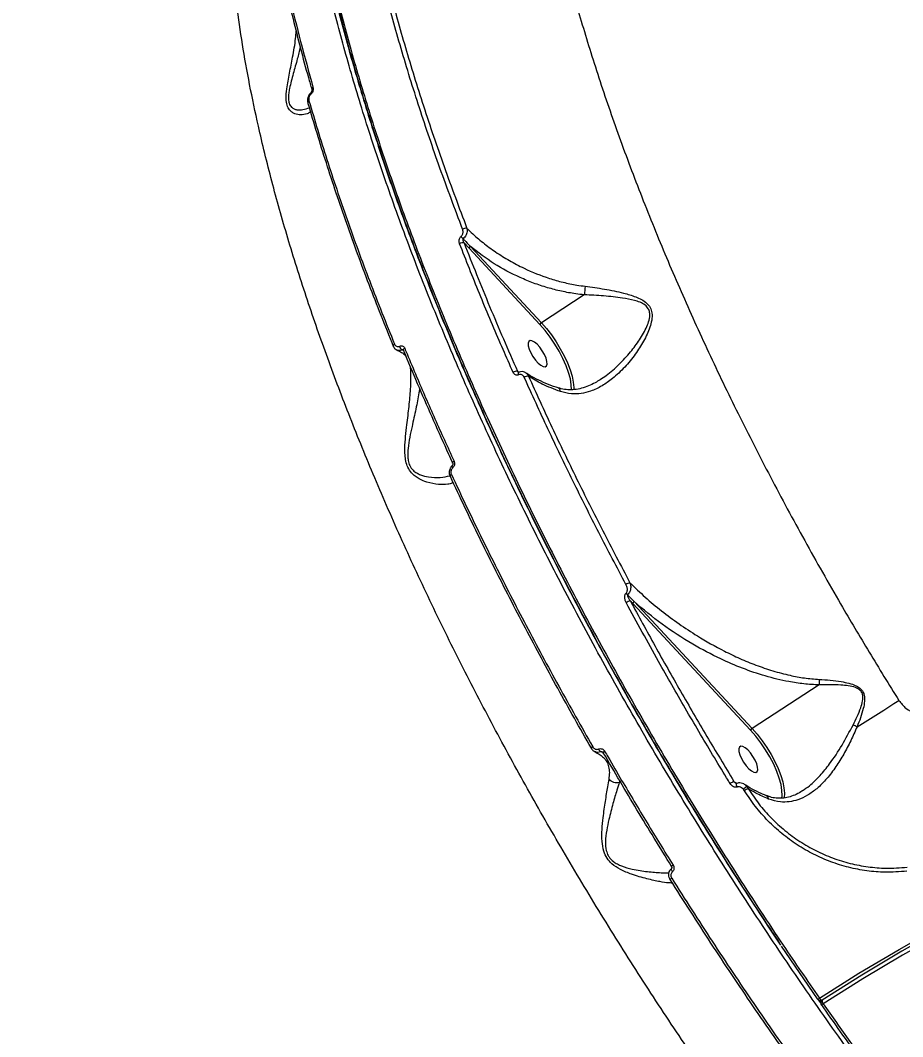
# Model space of a CAD drawing. Header units: millimetres. Extents: x -6521 to 6343, y -6174 to 4868.
# Drawn here: x -3877.7 to -3617.4, y 466.2 to 766 of the extents above; entities that cross this region are included whole.
import ezdxf

# ---------------------------------------------------------------- set-up
doc = ezdxf.new("R2010")
doc.units = ezdxf.units.MM
for name, color, linetype in [('DIKOM_ОБЪЕКТ', 7, 'Continuous'), ('DIKOM_РАЗМЕР_ЗОНА', 7, 'Continuous'), ('DIKOM_РАЗМЕР_ОБЪЕКТА', 7, 'Continuous')]:
    doc.layers.add(name, color=color, linetype=linetype)
doc.styles.add('style1', font='arial.ttf', dxfattribs={"width": 0.8})
doc.dimstyles.new('1-50', dxfattribs={"dimtxt": 300, "dimasz": 200, "dimexe": 100, "dimexo": 0, "dimgap": 100, "dimtad": 1, "dimtxsty": 'style1', "dimcen": 200, "dimclrd": 7, "dimclre": 7, "dimclrt": 7, "dimadec": 1, "dimazin": 2, "dimtfac": 1, "dimtmove": 0, "dimatfit": 2, "dimfxl": 0, "dimlwd": 25, "dimlwe": 18, "dimarcsym": 0})

# ---------------------------------------------------------------- blocks, each defined once
blk = doc.blocks.new('*D12')
at = {"layer": 'Defpoints', "color": 0, "transparency": 16777216}
for p in [(918.99, 3251.45), (5268.57, 3251.45), (-3684.78, -1936.75)]:
    blk.add_point(p, dxfattribs=at)
at = {"layer": 'DIKOM_РАЗМЕР_ОБЪЕКТА', "color": 7, "lineweight": 18, "transparency": 16777216}
for p, q in [((918.99, 3251.45), (5368.57, 3251.45)), ((-3684.78, -1936.75), (5368.57, -1936.75))]:
    blk.add_line(p, q, dxfattribs=at)
at = {"layer": 'DIKOM_РАЗМЕР_ОБЪЕКТА', "color": 7, "lineweight": 25, "transparency": 16777216}
blk.add_line((5268.57, -1736.75), (5268.57, 3051.45), dxfattribs=at)
at = {"layer": 'DIKOM_РАЗМЕР_ОБЪЕКТА', "color": 7, "transparency": 16777216}
for points in [[(5235.23, 3051.45), (5301.9, 3051.45), (5268.57, 3251.45)], [(5235.23, -1736.75), (5301.9, -1736.75), (5268.57, -1936.75)]]:
    blk.add_solid(points, dxfattribs=at)
at = {"layer": 'DIKOM_РАЗМЕР_ОБЪЕКТА', "color": 7, "transparency": 16777216, "insert": (5015.39, 711.25), "char_height": 300, "attachment_point": 5, "rotation": 90, "style": 'style1'}
blk.add_mtext('5150', dxfattribs=at)
blk = doc.blocks.new('*D13')
at = {"layer": 'Defpoints', "color": 0, "transparency": 16777216}
for p in [(1683.24, 4867.99), (-4359.52, -3960.36), (6242.61, -3960.36)]:
    blk.add_point(p, dxfattribs=at)
at = {"layer": 'DIKOM_РАЗМЕР_ЗОНА', "color": 7, "lineweight": 18, "transparency": 16777216}
for p, q in [((1683.24, 4867.99), (6342.61, 4867.99)), ((-4359.52, -3960.36), (6342.61, -3960.36))]:
    blk.add_line(p, q, dxfattribs=at)
at = {"layer": 'DIKOM_РАЗМЕР_ЗОНА', "color": 7, "lineweight": 25, "transparency": 16777216}
blk.add_line((6242.61, 4667.99), (6242.61, -3760.36), dxfattribs=at)
at = {"layer": 'DIKOM_РАЗМЕР_ЗОНА', "color": 7, "transparency": 16777216}
for points in [[(6209.28, 4667.99), (6275.95, 4667.99), (6242.61, 4867.99)], [(6209.28, -3760.36), (6275.95, -3760.36), (6242.61, -3960.36)]]:
    blk.add_solid(points, dxfattribs=at)
at = {"layer": 'DIKOM_РАЗМЕР_ЗОНА', "color": 7, "transparency": 16777216, "insert": (5989.44, 630.24), "char_height": 300, "attachment_point": 5, "rotation": 90, "style": 'style1'}
blk.add_mtext('8850', dxfattribs=at)

msp = doc.modelspace()

# ---------------------------------------------------------------- linework, layer by layer
at = {"layer": 'DIKOM_ОБЪЕКТ', "color": 7, "linetype": 'Continuous', "lineweight": 15}
for p, q in [((-3745.315, 698.739), (-3746.81, 700.353)), ((-3724.407, 676.265), (-3745.315, 698.739)), ((-3744.905, 699.264), (-3723.997, 676.79)), ((-3711.339, 685.012), (-3723.997, 676.79)), ((-3764.66, 668.609), (-3765.025, 668.741)), ((-3731.029, 662.467), (-3730.63, 662.166)), ((-3697.056, 593.99), (-3697.749, 594.737)), ((-3662.262, 556.59), (-3697.056, 593.99)), ((-3696.645, 594.515), (-3661.852, 557.115)), ((-3642.072, 569.964), (-3661.852, 557.115)), ((-3705.838, 550.005), (-3706.453, 550.228)), ((-3704.81, 547.529), (-3704.871, 547.605)), ((-3700.919, 541.814), (-3700.993, 541.159)), ((-3700.993, 541.159), (-3700.66, 541.375)), ((-3667.179, 541.494), (-3666.404, 540.909)), ((-3664.023, 540.56), (-3663.37, 539.973)), ((-3663.774, 540.373), (-3663.912, 540.46)), ((-3663.37, 539.973), (-3663.015, 539.391)), ((-3664.106, 538.748), (-3664.413, 539.157)), ((-3642.52, 477.321), (-3653.182, 492.935)), ((-3642.237, 476.977), (-3641.467, 475.885)), ((-3641.238, 476.973), (-3641.327, 476.879)), ((-3641.171, 477.009), (-3641.196, 476.988))]:
    msp.add_line(p, q, dxfattribs=at)
at = {"layer": 'DIKOM_ОБЪЕКТ', "color": 7, "linetype": 'Continuous', "lineweight": 15, "flags": 128}
for points in [[(-3792.022, 744.591), (-3792.04, 744.568), (-3792.052, 744.531), (-3792.054, 744.485), (-3792.046, 744.429), (-3792.028, 744.364), (-3792, 744.291), (-3791.963, 744.212)], [(-3715.134, 656.986), (-3715.132, 657.016), (-3715.166, 658.502), (-3715.441, 660.21), (-3715.949, 662.098), (-3716.679, 664.12), (-3717.612, 666.228), (-3718.727, 668.37), (-3719.996, 670.496), (-3721.388, 672.553), (-3722.871, 674.491), (-3724.407, 676.265)], [(-3723.997, 676.79), (-3722.494, 675.061), (-3721.04, 673.178), (-3719.666, 671.181), (-3718.401, 669.112), (-3717.274, 667.018), (-3716.308, 664.944), (-3715.524, 662.933), (-3714.94, 661.031), (-3714.569, 659.278), (-3714.417, 657.713), (-3714.428, 656.965)], [(-3767.695, 669.869), (-3767.697, 669.873), (-3767.709, 669.955), (-3767.688, 670.048), (-3767.634, 670.148), (-3767.549, 670.251), (-3767.437, 670.354), (-3767.301, 670.453)], [(-3764.692, 668.673), (-3764.708, 668.75), (-3764.691, 668.843), (-3764.639, 668.945), (-3764.553, 669.051), (-3764.438, 669.157), (-3764.298, 669.26)], [(-3723.471, 663.863), (-3722.895, 663.797), (-3722.498, 664.044), (-3722.313, 664.584), (-3722.355, 665.373), (-3722.62, 666.348), (-3723.087, 667.429), (-3723.719, 668.529), (-3724.463, 669.559), (-3725.26, 670.435), (-3726.045, 671.086), (-3726.755, 671.46), (-3727.331, 671.527), (-3727.728, 671.28), (-3727.913, 670.74), (-3727.871, 669.951), (-3727.606, 668.976), (-3727.139, 667.895), (-3726.507, 666.795), (-3725.763, 665.765), (-3724.966, 664.889), (-3724.181, 664.237), (-3723.471, 663.863)], [(-3730.699, 661.409), (-3730.746, 661.625), (-3730.761, 661.819), (-3730.743, 661.981), (-3730.693, 662.1), (-3730.614, 662.169), (-3730.611, 662.171)], [(-3750.164, 635.409), (-3750.167, 635.414), (-3750.179, 635.482), (-3750.157, 635.564), (-3750.1, 635.656), (-3750.011, 635.754), (-3749.894, 635.856), (-3749.752, 635.957)], [(-3750.311, 634.614), (-3750.317, 634.608), (-3750.345, 634.562), (-3750.355, 634.498), (-3750.346, 634.418), (-3750.32, 634.324), (-3750.277, 634.218), (-3750.217, 634.102), (-3750.143, 633.98)], [(-3750.943, 631.502), (-3750.946, 631.511), (-3750.952, 631.578), (-3750.924, 631.658), (-3750.866, 631.747), (-3750.777, 631.842), (-3750.663, 631.94), (-3750.526, 632.037)], [(-3750.84, 631.422), (-3750.909, 631.458), (-3750.943, 631.502)], [(-3630.864, 557.587), (-3629.268, 558.573), (-3627.681, 559.559), (-3626.106, 560.545), (-3624.547, 561.529), (-3623.008, 562.507), (-3621.492, 563.478), (-3620.001, 564.44), (-3618.541, 565.391)], [(-3641.999, 477.558), (-3630.31, 484.917), (-3618.492, 491.95), (-3606.55, 498.651), (-3594.493, 505.018), (-3582.329, 511.044), (-3570.065, 516.727), (-3557.711, 522.063), (-3545.273, 527.047), (-3532.76, 531.678), (-3520.18, 535.951), (-3507.542, 539.865), (-3494.854, 543.416), (-3482.124, 546.602), (-3469.36, 549.421), (-3456.571, 551.872), (-3443.765, 553.952), (-3430.951, 555.66), (-3418.136, 556.996), (-3405.33, 557.957), (-3392.541, 558.545), (-3379.777, 558.757)], [(-3379.116, 558.157), (-3391.872, 557.945), (-3404.653, 557.358), (-3417.451, 556.397), (-3430.257, 555.062), (-3443.063, 553.355), (-3455.861, 551.276), (-3468.642, 548.827), (-3481.398, 546.01), (-3494.12, 542.826), (-3506.8, 539.277), (-3519.43, 535.366), (-3532.002, 531.095), (-3544.507, 526.467), (-3556.937, 521.486), (-3569.283, 516.154), (-3581.539, 510.474), (-3593.696, 504.452), (-3605.745, 498.09), (-3617.679, 491.392), (-3629.49, 484.364), (-3641.171, 477.009)], [(-3653.103, 536.47), (-3652.987, 537.341), (-3653.021, 538.828), (-3653.296, 540.536), (-3653.804, 542.423), (-3654.534, 544.446), (-3655.468, 546.553), (-3656.582, 548.696), (-3657.851, 550.821), (-3659.243, 552.878), (-3660.726, 554.816), (-3662.262, 556.59)], [(-3661.852, 557.115), (-3660.349, 555.387), (-3658.895, 553.503), (-3657.521, 551.506), (-3656.256, 549.438), (-3655.129, 547.344), (-3654.163, 545.269), (-3653.379, 543.259), (-3652.796, 541.356), (-3652.424, 539.603), (-3652.272, 538.038), (-3652.344, 536.694), (-3652.377, 536.5)], [(-3379.424, 556.873), (-3392.15, 556.661), (-3404.9, 556.076), (-3417.668, 555.117), (-3430.444, 553.785), (-3443.22, 552.082), (-3455.987, 550.008), (-3468.737, 547.565), (-3481.463, 544.754), (-3494.155, 541.578), (-3506.805, 538.037), (-3519.405, 534.136), (-3531.947, 529.875), (-3544.422, 525.258), (-3556.822, 520.289), (-3569.14, 514.969), (-3581.366, 509.303), (-3593.494, 503.295), (-3605.514, 496.948), (-3617.42, 490.267), (-3629.204, 483.255), (-3640.857, 475.918)], [(-3661.326, 544.188), (-3660.75, 544.122), (-3660.353, 544.369), (-3660.168, 544.909), (-3660.21, 545.698), (-3660.475, 546.673), (-3660.943, 547.754), (-3661.574, 548.854), (-3662.318, 549.884), (-3663.115, 550.76), (-3663.9, 551.412), (-3664.61, 551.786), (-3665.186, 551.852), (-3665.583, 551.605), (-3665.768, 551.065), (-3665.726, 550.276), (-3665.461, 549.301), (-3664.994, 548.22), (-3664.362, 547.12), (-3663.618, 546.09), (-3662.821, 545.214), (-3662.036, 544.562), (-3661.326, 544.188)], [(-3705.715, 549.954), (-3705.774, 549.949), (-3705.8, 549.961)], [(-3666.279, 539.833), (-3666.372, 540.099), (-3666.43, 540.355), (-3666.447, 540.58), (-3666.422, 540.757), (-3666.357, 540.87), (-3666.314, 540.899)], [(-3685.661, 515.754), (-3685.675, 515.739), (-3685.707, 515.667), (-3685.71, 515.569), (-3685.684, 515.449), (-3685.63, 515.31), (-3685.551, 515.159), (-3685.448, 515.003), (-3685.328, 514.846)], [(-3686.007, 512.577), (-3686.045, 512.561), (-3686.054, 512.564), (-3686.033, 512.586), (-3685.983, 512.626), (-3685.905, 512.682), (-3685.803, 512.752), (-3685.68, 512.835), (-3685.54, 512.927)], [(-3642.561, 477.257), (-3642.556, 477.278), (-3642.52, 477.321)], [(-3641.196, 476.988), (-3641.232, 476.972), (-3641.313, 476.967), (-3641.411, 476.996), (-3641.52, 477.057), (-3641.639, 477.147), (-3641.761, 477.264), (-3641.883, 477.403), (-3641.999, 477.558)], [(-3641.327, 476.879), (-3641.311, 476.896), (-3641.229, 476.968)]]:
    msp.add_lwpolyline(points, dxfattribs=at)
at = {"layer": 'DIKOM_ОБЪЕКТ', "color": 7, "linetype": 'Continuous', "lineweight": 15}
for centre, radius, start, end in [((-3791.095, 745.689), 0.634, 114.58862, 189.07801), ((-3792.268, 741.641), 0.646, 115.11084, 186.03913), ((-3792.531, 741.687), 0.396, 196.66129, 235.31305), ((-3746.274, 702.995), 1.651, 78.64763, 125.31423), ((-3744.954, 703.849), 3.141, 210.21472, 227.19232), ((-3747.183, 698.794), 1.602, 76.53099, 126.02498), ((-3744.464, 698.496), 0.885, 119.84934, 164.04814), ((-3723.555, 676.021), 0.886, 119.87523, 164.02226), ((-3764.191, 670.144), 1.632, 190.16192, 239.29809), ((-3731.2, 660.596), 1.879, 84.7648, 126.14297), ((-3727.872, 659.042), 2.008, 87.89359, 125.41779), ((-3697.206, 596.939), 3.215, 101.97094, 124.85238), ((-3696.672, 598.686), 2.873, 215.79261, 229.02546), ((-3697.141, 591.664), 3.133, 101.19854, 125.33285), ((-3696.205, 593.747), 0.886, 119.8567, 164.04079), ((-3694.004, 416.22), 154.827, 65.93255, 66.41557), ((-3661.411, 556.347), 0.885, 119.85336, 164.04413), ((-3708.37, 550.707), 1.115, 114.84794, 148.10799), ((-3705.622, 551.537), 1.551, 198.05264, 237.56361), ((-3704.856, 549.366), 1.115, 114.52611, 147.78132), ((-3663.348, 533.459), 8.901, 115.49115, 123.89469), ((-3661.304, 536.257), 4.252, 119.08202, 136.98662), ((-3664.319, 539.519), 1.051, 25.54041, 56.10333), ((-3658.089, 529.793), 10.788, 117.16734, 123.9004), ((-3683.616, 514.144), 3.014, 119.82533, 131.85582), ((-3642.831, 478.438), 1.211, 282.87596, 313.39757), ((-3641.74, 477.828), 1, 214.80197, 302.91211), ((-3640.601, 476.192), 1, 136.60788, 188.56245), ((-3640.012, 476.75), 1.186, 167.31998, 224.57246), ((-3640.601, 476.192), 1, 188.56245, 214.90242), ((-3641.919, 477.245), 1.7, 287.05438, 308.68115)]:
    msp.add_arc(centre, radius, start, end, dxfattribs=at)
for points, knots in [([(-3695.806, 939.211), (-3696.808, 938.668), (-3700.136, 936.866), (-3705.017, 932.755), (-3710.459, 926.949), (-3715.134, 920.195), (-3719.164, 912.461), (-3722.493, 903.709), (-3725.098, 893.954), (-3726.919, 883.404), (-3727.968, 872.116), (-3728.274, 860.159), (-3727.841, 847.341), (-3726.638, 833.671), (-3724.65, 819.178), (-3721.92, 804.171), (-3718.473, 788.714), (-3714.348, 772.877), (-3709.481, 756.413), (-3703.857, 739.353), (-3697.476, 721.744), (-3690.473, 703.958), (-3682.883, 686.059), (-3674.755, 668.111), (-3665.964, 649.841), (-3656.51, 631.299), (-3646.414, 612.544), (-3636.622, 595.289), (-3627.319, 579.558), (-3621.469, 570.116), (-3618.541, 565.391)], [0, 0, 0, 0, 0.0161443, 0.0536238, 0.0900464, 0.1264971, 0.1629199, 0.2003996, 0.2379099, 0.2753897, 0.3118389, 0.348316, 0.3847653, 0.4222704, 0.459806, 0.4973111, 0.5338203, 0.5703575, 0.6068668, 0.6444314, 0.6820267, 0.7195915, 0.7561918, 0.7928202, 0.8294208, 0.8670768, 0.9047634, 0.9424195, 0.9711827, 1, 1, 1, 1]), ([(-3778.152, 927.905), (-3778.598, 927.303), (-3779.928, 925.506), (-3781.942, 922.238), (-3784.208, 918.116), (-3786.283, 913.718), (-3788.179, 909.061), (-3789.888, 904.153), (-3791.402, 899.015), (-3792.715, 893.664), (-3793.826, 888.108), (-3794.736, 882.346), (-3795.446, 876.376), (-3795.957, 870.196), (-3796.27, 863.805), (-3796.384, 857.201), (-3796.3, 850.384), (-3796.017, 843.35), (-3795.535, 836.096), (-3794.855, 828.637), (-3793.979, 821.004), (-3792.91, 813.225), (-3791.65, 805.312), (-3790.199, 797.257), (-3788.557, 789.059), (-3786.724, 780.72), (-3784.701, 772.238), (-3782.488, 763.614), (-3780.085, 754.849), (-3777.491, 745.942), (-3774.707, 736.891), (-3771.734, 727.708), (-3768.581, 718.417), (-3765.258, 709.046), (-3761.772, 699.615), (-3758.123, 690.127), (-3754.312, 680.582), (-3750.339, 670.978), (-3746.204, 661.317), (-3741.908, 651.598), (-3737.45, 641.822), (-3732.83, 631.989), (-3728.049, 622.098), (-3723.107, 612.154), (-3718.018, 602.18), (-3712.796, 592.209), (-3707.454, 582.265), (-3701.998, 572.357), (-3696.426, 562.482), (-3690.74, 552.641), (-3684.937, 542.832), (-3679.02, 533.057), (-3672.987, 523.317), (-3666.843, 513.608), (-3660.574, 503.941), (-3656.093, 497.126), (-3653.677, 493.556), (-3653.418, 493.172)], [0, 0, 0, 0, 0.009314, 0.027793, 0.0463396, 0.0649743, 0.0837159, 0.1025568, 0.1213784, 0.1400951, 0.1587398, 0.1773321, 0.1958914, 0.2144377, 0.2329913, 0.2515655, 0.2701811, 0.2888583, 0.307618, 0.3264755, 0.345328, 0.3640495, 0.3827102, 0.4013252, 0.4199094, 0.438478, 0.4570463, 0.4756264, 0.4942311, 0.5128756, 0.5315751, 0.5503443, 0.5691365, 0.5878684, 0.6065359, 0.6251542, 0.6437379, 0.6623023, 0.6808622, 0.6994313, 0.718021, 0.7366462, 0.7553218, 0.7740631, 0.7928534, 0.811606, 0.8302854, 0.848912, 0.8675001, 0.8860652, 0.9046218, 0.9231847, 0.9417639, 0.9603743, 0.979031, 0.9977482, 1, 1, 1, 1]), ([(-3777.831, 927.991), (-3778.535, 927.088), (-3781.123, 923.775), (-3784.764, 916.921), (-3788.705, 907.562), (-3791.751, 897.219), (-3793.99, 886.056), (-3795.442, 873.868), (-3796.072, 860.659), (-3795.856, 846.449), (-3794.813, 831.727), (-3793, 816.594), (-3790.488, 801.151), (-3787.216, 784.966), (-3783.164, 768.061), (-3778.327, 750.476), (-3772.737, 732.35), (-3766.395, 713.73), (-3759.319, 694.67), (-3751.477, 675.105), (-3742.862, 655.082), (-3733.487, 634.661), (-3723.558, 614.291), (-3713.123, 594.041), (-3702.238, 573.976), (-3690.726, 553.769), (-3678.602, 533.484), (-3665.887, 513.198), (-3653.67, 494.525), (-3645.577, 482.76), (-3641.999, 477.558)], [0, 0, 0, 0, 0.0140764, 0.0516774, 0.0892478, 0.1257578, 0.1622958, 0.1988057, 0.2363761, 0.2739771, 0.3115474, 0.3467428, 0.3819632, 0.4171586, 0.4533004, 0.4894695, 0.5256115, 0.5621214, 0.5986595, 0.6351694, 0.6727399, 0.710341, 0.7479115, 0.7844214, 0.8209595, 0.8574696, 0.8950401, 0.9326411, 0.9702116, 1, 1, 1, 1]), ([(-3464.592, 282.072), (-3467.355, 284.182), (-3474.798, 289.866), (-3487.089, 299.897), (-3501.459, 312.351), (-3516.074, 325.798), (-3530.891, 340.214), (-3545.862, 355.577), (-3560.658, 371.548), (-3575.232, 388.057), (-3589.543, 405.025), (-3603.824, 422.729), (-3618.023, 441.138), (-3632.089, 460.204), (-3645.711, 479.506), (-3658.852, 498.974), (-3671.489, 518.532), (-3683.827, 538.501), (-3695.808, 558.826), (-3707.382, 579.445), (-3718.294, 599.903), (-3728.522, 620.134), (-3738.06, 640.078), (-3747.062, 660.06), (-3755.475, 680.011), (-3763.253, 699.858), (-3770.225, 719.165), (-3776.386, 737.879), (-3781.749, 755.959), (-3786.402, 773.702), (-3790.297, 791.028), (-3793.402, 807.866), (-3795.552, 823.168), (-3796.882, 837.009), (-3797.527, 849.487), (-3797.562, 861.403), (-3796.976, 872.715), (-3795.781, 883.304), (-3793.984, 893.122), (-3791.893, 901.27), (-3790.244, 905.978), (-3789.572, 907.895)], [0, 0, 0, 0, 0.0156521, 0.042168, 0.0687043, 0.0952203, 0.1225063, 0.1498146, 0.1771007, 0.2036166, 0.2301528, 0.2566687, 0.2839547, 0.3112631, 0.3385491, 0.365065, 0.3916013, 0.4181172, 0.4454032, 0.4727115, 0.4999976, 0.5265134, 0.5530497, 0.5795656, 0.6068516, 0.6341599, 0.661446, 0.6879618, 0.714498, 0.7410139, 0.7682999, 0.7956082, 0.8228942, 0.8459724, 0.8690775, 0.8921826, 0.9155066, 0.9388306, 0.9615639, 0.9843486, 1, 1, 1, 1]), ([(-3788.185, 907.646), (-3788.855, 905.733), (-3790.659, 900.579), (-3792.951, 891.387), (-3794.854, 879.872), (-3795.96, 867.336), (-3796.243, 853.798), (-3795.679, 839.276), (-3794.281, 824.092), (-3792.073, 808.313), (-3789.098, 792.017), (-3785.306, 774.941), (-3780.676, 757.11), (-3775.203, 738.569), (-3769.008, 719.727), (-3762.13, 700.655), (-3754.62, 681.428), (-3746.356, 661.733), (-3737.335, 641.62), (-3727.571, 621.151), (-3717.278, 600.774), (-3706.504, 580.559), (-3695.305, 560.57), (-3683.507, 540.473), (-3671.091, 520.363), (-3661.099, 504.721), (-3655.169, 495.974), (-3653.706, 493.816)], [0, 0, 0, 0, 0.0243372, 0.0655682, 0.1068308, 0.1480618, 0.1904904, 0.2329536, 0.2753822, 0.3166132, 0.3578759, 0.399107, 0.4415355, 0.4839988, 0.5264273, 0.5676585, 0.6089212, 0.6501522, 0.6925809, 0.7350441, 0.7774728, 0.8187039, 0.8599665, 0.9011976, 0.9436262, 0.9860895, 1, 1, 1, 1]), ([(-3551.686, 308.936), (-3555.537, 312.569), (-3563.244, 319.841), (-3574.869, 331.479), (-3586.504, 343.614), (-3598.283, 356.442), (-3610.177, 369.953), (-3622.158, 384.139), (-3634.032, 398.776), (-3646.103, 414.26), (-3658.324, 430.601), (-3670.64, 447.783), (-3682.795, 465.479), (-3694.736, 483.647), (-3706.416, 502.234), (-3717.563, 520.81), (-3728.151, 539.309), (-3738.168, 557.67), (-3747.789, 576.216), (-3756.962, 594.888), (-3765.642, 613.622), (-3773.632, 631.992), (-3780.919, 649.941), (-3787.511, 667.426), (-3793.52, 684.749), (-3798.899, 701.839), (-3803.612, 718.631), (-3807.296, 733.693), (-3810.115, 747.103), (-3812.238, 759.002), (-3813.902, 770.538), (-3815.098, 781.666), (-3815.823, 792.34), (-3816.07, 802.555), (-3815.876, 812.35), (-3815.342, 818.466), (-3815.076, 821.524)], [0, 0, 0, 0, 0.0277654, 0.0555639, 0.0833624, 0.1111276, 0.1400314, 0.1689728, 0.1979142, 0.226818, 0.2582447, 0.2896958, 0.3211225, 0.3534673, 0.3858386, 0.4181831, 0.4495059, 0.480853, 0.5121758, 0.5444126, 0.5766757, 0.6089124, 0.6401609, 0.6714335, 0.702682, 0.7348412, 0.7670266, 0.7991856, 0.8241463, 0.849107, 0.8742669, 0.8994268, 0.9244694, 0.949512, 0.974756, 1, 1, 1, 1]), ([(-3799.837, 780.095), (-3799.733, 779.613), (-3799.214, 777.202), (-3797.703, 770.479), (-3795.103, 759.765), (-3792.607, 750.768), (-3791.359, 746.266)], [0, 0, 0, 0, 0.0441433, 0.2207227, 0.6100168, 1, 1, 1, 1]), ([(-3800.175, 779.403), (-3799.86, 777.916), (-3798.957, 773.652), (-3797.259, 766.46), (-3795.087, 757.844), (-3793.232, 750.886), (-3792.041, 746.762), (-3791.704, 745.593)], [0, 0, 0, 0, 0.136543, 0.3915594, 0.6459054, 0.8995405, 1, 1, 1, 1]), ([(-3747.228, 704.342), (-3749.5, 710.389), (-3754.044, 722.481), (-3760.057, 740.258), (-3765.515, 757.762), (-3768.573, 769.083), (-3770.102, 774.743)], [0, 0, 0, 0, 0.2485961, 0.4971934, 0.7485965, 1, 1, 1, 1]), ([(-3768.77, 774.854), (-3767.262, 769.27), (-3764.247, 758.102), (-3758.834, 740.711), (-3752.824, 722.915), (-3748.24, 710.714), (-3745.949, 704.614)], [0, 0, 0, 0, 0.2485971, 0.4971935, 0.7485972, 1, 1, 1, 1]), ([(-3792.035, 739.003), (-3792.372, 738.788), (-3793.218, 738.248), (-3794.864, 738.036), (-3796.422, 738.271), (-3797.538, 738.834), (-3798.364, 739.576), (-3799.045, 740.841), (-3799.358, 742.99), (-3799.142, 745.519), (-3798.725, 748.077), (-3798.12, 751.19), (-3797.293, 755.392), (-3796.545, 759.598), (-3796.364, 762.07), (-3796.312, 762.79)], [0, 0, 0, 0, 0.0777998, 0.1954904, 0.2890586, 0.3364803, 0.3848288, 0.4419772, 0.4996215, 0.5771883, 0.633352, 0.6896029, 0.8063735, 0.9435858, 1, 1, 1, 1]), ([(-3795.14, 758.137), (-3795.407, 756.964), (-3795.999, 754.37), (-3797.207, 750.289), (-3798.104, 746.867), (-3798.528, 744.49), (-3798.65, 743.051), (-3798.554, 742.068), (-3798.272, 741.11), (-3797.791, 740.373), (-3796.951, 739.843), (-3795.783, 739.527), (-3794.179, 739.552), (-3793.023, 739.978), (-3792.403, 740.206)], [0, 0, 0, 0, 0.1193027, 0.2638219, 0.4074043, 0.4535754, 0.4995751, 0.5547737, 0.5655366, 0.6314658, 0.6892601, 0.7472745, 0.8646666, 1, 1, 1, 1]), ([(-3792.02, 744.589), (-3792.026, 744.586), (-3792.249, 744.43), (-3792.569, 744.014), (-3792.746, 743.563), (-3792.825, 743.362)], [0, 0, 0, 0, 0.0141138, 0.5614377, 1, 1, 1, 1]), ([(-3791.963, 744.212), (-3792.067, 744.107), (-3792.273, 743.898), (-3792.485, 743.481), (-3792.609, 743.018), (-3792.625, 742.583), (-3792.566, 742.329), (-3792.542, 742.226)], [0, 0, 0, 0, 0.1920679, 0.3835703, 0.5901972, 0.8340784, 1, 1, 1, 1]), ([(-3791.732, 745.594), (-3791.722, 745.564), (-3791.693, 745.482), (-3791.695, 745.245), (-3791.758, 744.992), (-3791.847, 744.803), (-3791.931, 744.682), (-3791.993, 744.615), (-3792.017, 744.596), (-3792.022, 744.592)], [0, 0, 0, 0, 0.1654928, 0.4557536, 0.6649858, 0.8055998, 0.9050615, 0.9793125, 1, 1, 1, 1]), ([(-3791.359, 746.266), (-3791.335, 746.16), (-3791.276, 745.897), (-3791.295, 745.444), (-3791.427, 744.964), (-3791.646, 744.534), (-3791.857, 744.32), (-3791.963, 744.212)], [0, 0, 0, 0, 0.165534, 0.4120516, 0.6200417, 0.8097014, 1, 1, 1, 1]), ([(-3792.825, 743.362), (-3792.849, 743.311), (-3792.995, 743), (-3793.058, 742.364), (-3792.955, 741.84), (-3792.903, 741.575)], [0, 0, 0, 0, 0.0885166, 0.538558, 1, 1, 1, 1]), ([(-3767.575, 669.751), (-3770.028, 675.872), (-3774.935, 688.113), (-3781.518, 706.173), (-3787.563, 723.999), (-3791.025, 735.574), (-3792.757, 741.361)], [0, 0, 0, 0, 0.248595, 0.4971906, 0.7485953, 1, 1, 1, 1]), ([(-3792.542, 742.226), (-3790.827, 736.491), (-3787.396, 725.02), (-3781.371, 707.228), (-3774.759, 689.064), (-3769.787, 676.657), (-3767.301, 670.453)], [0, 0, 0, 0, 0.2485948, 0.4971904, 0.7485948, 1, 1, 1, 1]), ([(-3745.949, 704.614), (-3745.92, 704.445), (-3745.854, 704.054), (-3745.942, 703.379), (-3746.195, 702.677), (-3746.576, 702.038), (-3746.916, 701.71), (-3747.089, 701.544)], [0, 0, 0, 0, 0.1741938, 0.4036635, 0.6052454, 0.8000744, 1, 1, 1, 1]), ([(-3745.949, 704.614), (-3745.526, 704.205), (-3744.019, 702.746), (-3741.247, 700.375), (-3737.488, 697.601), (-3733.446, 695.07), (-3728.221, 692.328), (-3722.9, 690.196), (-3717.61, 688.695), (-3714.078, 687.952), (-3711.887, 687.659), (-3711.082, 687.552)], [0, 0, 0, 0, 0.0465621, 0.1660325, 0.2855043, 0.4082647, 0.5310191, 0.7327795, 0.8363389, 0.9398847, 1, 1, 1, 1]), ([(-3748.126, 700.09), (-3748.167, 700.218), (-3748.262, 700.514), (-3748.28, 701.009), (-3748.18, 701.509), (-3747.982, 701.949), (-3747.773, 702.162), (-3747.668, 702.268)], [0, 0, 0, 0, 0.1825124, 0.4237691, 0.6274773, 0.8134511, 1, 1, 1, 1]), ([(-3747.668, 702.268), (-3747.567, 702.371), (-3747.365, 702.576), (-3747.175, 702.998), (-3747.081, 703.473), (-3747.1, 703.941), (-3747.189, 704.22), (-3747.228, 704.342)], [0, 0, 0, 0, 0.1889353, 0.3774277, 0.5791837, 0.8164265, 1, 1, 1, 1]), ([(-3747.089, 701.544), (-3747.106, 701.518), (-3747.137, 701.473), (-3747.165, 701.352), (-3747.16, 701.168), (-3747.089, 700.896), (-3746.97, 700.615), (-3746.859, 700.433), (-3746.81, 700.353)], [0, 0, 0, 0, 0.0763193, 0.1322973, 0.2954015, 0.506062, 0.7823795, 1, 1, 1, 1]), ([(-3747.089, 701.544), (-3746.989, 701.439), (-3746.265, 700.675), (-3745.534, 699.917), (-3744.905, 699.264)], [0, 0, 0, 0, 0.1380761, 1, 1, 1, 1]), ([(-3732.308, 662.114), (-3732.559, 662.679), (-3733.812, 665.505), (-3737.212, 673.296), (-3742.346, 685.44), (-3746.198, 695.204), (-3748.126, 700.09)], [0, 0, 0, 0, 0.0441415, 0.2207134, 0.6100114, 1, 1, 1, 1]), ([(-3746.81, 700.353), (-3744.341, 694.108), (-3739.397, 681.601), (-3733.821, 668.852), (-3731.029, 662.467)], [0, 0, 0, 0, 0.4992726, 1, 1, 1, 1]), ([(-3711.339, 685.012), (-3712.182, 685.106), (-3714.44, 685.356), (-3718.071, 686.028), (-3722.224, 687.091), (-3726.307, 688.448), (-3731.662, 690.651), (-3738.123, 694.04), (-3742.627, 697.51), (-3744.905, 699.264)], [0, 0, 0, 0, 0.0670845, 0.1796415, 0.2922141, 0.407925, 0.5236466, 0.7591272, 1, 1, 1, 1]), ([(-3711.082, 687.552), (-3709.174, 687.291), (-3705.315, 686.763), (-3700.309, 685.745), (-3696.695, 684.681), (-3694.432, 683.67), (-3692.933, 682.681), (-3691.809, 681.341), (-3691.252, 679.562), (-3691.377, 677.531), (-3692.156, 674.699), (-3693.776, 671.305), (-3696.31, 667.351), (-3699.379, 663.584), (-3702.701, 660.442), (-3706.094, 658.07), (-3709.205, 656.595), (-3712.253, 655.839), (-3715.261, 655.671), (-3717.308, 656.199), (-3718.391, 656.479)], [0, 0, 0, 0, 0.0863537, 0.1746782, 0.2336183, 0.263514, 0.2941177, 0.3212048, 0.3485634, 0.3826682, 0.4154276, 0.48443, 0.555015, 0.6333676, 0.7133064, 0.7760744, 0.8404082, 0.8905393, 0.9421322, 1, 1, 1, 1]), ([(-3711.082, 687.552), (-3711.086, 687.508), (-3711.112, 687.219), (-3711.169, 686.625), (-3711.253, 685.771), (-3711.306, 685.271), (-3711.332, 685.02)], [0, 0, 0, 0, 0.056232, 0.368548, 0.684257, 1, 1, 1, 1]), ([(-3711.332, 685.02), (-3711.333, 685.019), (-3711.333, 685.017), (-3711.336, 685.014), (-3711.338, 685.013), (-3711.339, 685.012)], [0, 0, 0, 0, 0.298086, 0.7112077, 1, 1, 1, 1]), ([(-3706.694, 660.024), (-3706.075, 660.418), (-3704.104, 661.67), (-3701.054, 664.41), (-3697.787, 667.974), (-3694.963, 671.707), (-3693.145, 674.894), (-3692.159, 677.537), (-3691.901, 679.305), (-3692.181, 680.423), (-3692.632, 681.277), (-3693.422, 682.1), (-3694.868, 682.857), (-3697.099, 683.558), (-3700.661, 684.212), (-3705.607, 684.735), (-3709.42, 684.942), (-3711.33, 685.02), (-3711.332, 685.02)], [0, 0, 0, 0, 0.0495226, 0.1577477, 0.2660593, 0.3602927, 0.4542569, 0.4967583, 0.5392473, 0.5670713, 0.5721862, 0.6051231, 0.6439142, 0.6829664, 0.7618268, 0.8808572, 0.9998785, 1, 1, 1, 1]), ([(-3767.684, 669.874), (-3767.669, 669.829), (-3767.564, 669.506), (-3767.189, 669.028), (-3766.717, 668.801), (-3766.502, 668.699)], [0, 0, 0, 0, 0.0811668, 0.5824621, 1, 1, 1, 1]), ([(-3767.301, 670.453), (-3767.23, 670.32), (-3767.088, 670.053), (-3766.732, 669.808), (-3766.318, 669.716), (-3765.994, 669.772), (-3765.826, 669.844), (-3765.798, 669.856)], [0, 0, 0, 0, 0.2378299, 0.4755573, 0.7135148, 0.9515298, 1, 1, 1, 1]), ([(-3766.558, 668.684), (-3766.518, 668.671), (-3765.987, 668.487), (-3765.223, 668.039), (-3764.418, 667.506), (-3764.116, 667.165), (-3764.026, 667.063)], [0, 0, 0, 0, 0.0319726, 0.4267279, 0.8286146, 1, 1, 1, 1]), ([(-3765.025, 668.741), (-3765.073, 668.721), (-3765.355, 668.603), (-3765.879, 668.501), (-3766.307, 668.632), (-3766.507, 668.694)], [0, 0, 0, 0, 0.0977301, 0.5776044, 1, 1, 1, 1]), ([(-3765.798, 669.856), (-3765.77, 669.869), (-3765.604, 669.941), (-3765.281, 669.997), (-3764.868, 669.905), (-3764.512, 669.66), (-3764.369, 669.393), (-3764.298, 669.26)], [0, 0, 0, 0, 0.0479414, 0.2856478, 0.5236009, 0.7617574, 1, 1, 1, 1]), ([(-3764.757, 668.759), (-3764.79, 668.769), (-3764.866, 668.791), (-3764.961, 668.769), (-3765.016, 668.745), (-3765.025, 668.741)], [0, 0, 0, 0, 0.3971625, 0.8987517, 1, 1, 1, 1]), ([(-3764.756, 668.761), (-3764.754, 668.76), (-3764.749, 668.759), (-3764.712, 668.73), (-3764.697, 668.681), (-3764.695, 668.676)], [0, 0, 0, 0, 0.5372395, 0.9532727, 1, 1, 1, 1]), ([(-3764.687, 668.675), (-3764.511, 668.242), (-3763.028, 664.597), (-3760.081, 657.671), (-3755.825, 647.9), (-3752.506, 640.472), (-3750.566, 636.298), (-3750.155, 635.413)], [0, 0, 0, 0, 0.0394727, 0.3329778, 0.6271028, 0.9209612, 1, 1, 1, 1]), ([(-3764.298, 669.26), (-3764.067, 668.702), (-3762.913, 665.911), (-3760.007, 658.998), (-3755.452, 648.471), (-3751.653, 640.13), (-3749.752, 635.957)], [0, 0, 0, 0, 0.050769, 0.2538545, 0.6266989, 1, 1, 1, 1]), ([(-3750.012, 629.662), (-3750.122, 629.589), (-3750.526, 629.321), (-3751.877, 629.041), (-3754.265, 628.987), (-3757.27, 629.537), (-3759.682, 630.484), (-3761.228, 631.459), (-3762.4, 632.518), (-3763.396, 634.014), (-3764.003, 635.892), (-3764.253, 637.843), (-3764.287, 640.323), (-3764.058, 643.317), (-3763.575, 647.463), (-3762.976, 652.212), (-3762.561, 656.731), (-3762.428, 660.245), (-3762.463, 662.488), (-3762.584, 663.427), (-3762.624, 663.74)], [0, 0, 0, 0, 0.0207761, 0.0762236, 0.1714918, 0.269601, 0.3303161, 0.3611095, 0.3925892, 0.4288383, 0.461082, 0.4921842, 0.5245103, 0.581099, 0.6389222, 0.7345186, 0.8330126, 0.8987923, 0.9662731, 1, 1, 1, 1]), ([(-3730.699, 661.409), (-3730.849, 661.361), (-3731.157, 661.264), (-3731.629, 661.371), (-3732.047, 661.651), (-3732.221, 661.959), (-3732.308, 662.114)], [0, 0, 0, 0, 0.2338425, 0.482474, 0.7413367, 1, 1, 1, 1]), ([(-3731.029, 662.467), (-3730.974, 662.393), (-3730.902, 662.292), (-3730.8, 662.224), (-3730.775, 662.207)], [0, 0, 0, 0, 0.748422, 1, 1, 1, 1]), ([(-3730.609, 662.175), (-3730.624, 662.168), (-3730.675, 662.148), (-3730.696, 662.149), (-3730.75, 662.189), (-3730.775, 662.207)], [0, 0, 0, 0, 0.1919543, 0.627059, 1, 1, 1, 1]), ([(-3729.036, 660.678), (-3729.127, 660.837), (-3729.308, 661.155), (-3729.741, 661.444), (-3730.228, 661.557), (-3730.546, 661.457), (-3730.699, 661.409)], [0, 0, 0, 0, 0.2583597, 0.5167299, 0.7677975, 1, 1, 1, 1]), ([(-3728.531, 661.969), (-3728.658, 662.058), (-3728.998, 662.297), (-3729.697, 662.391), (-3730.305, 662.353), (-3730.574, 662.175), (-3730.603, 662.155)], [0, 0, 0, 0, 0.2110224, 0.5682165, 0.9527974, 1, 1, 1, 1]), ([(-3699.043, 599.577), (-3701.729, 604.676), (-3707.1, 614.873), (-3714.751, 630.175), (-3722.12, 645.465), (-3726.731, 655.607), (-3729.036, 660.678)], [0, 0, 0, 0, 0.2491, 0.4982001, 0.7491, 1, 1, 1, 1]), ([(-3728.53, 661.958), (-3728.411, 661.888), (-3728.079, 661.693), (-3727.908, 661.3), (-3727.799, 661.049)], [0, 0, 0, 0, 0.357627, 1, 1, 1, 1]), ([(-3719.01, 657.56), (-3719.227, 657.623), (-3720.497, 657.993), (-3722.656, 658.852), (-3725.434, 660.15), (-3727.38, 661.215), (-3728.325, 661.882), (-3728.498, 662.004)], [0, 0, 0, 0, 0.0600032, 0.3504262, 0.6418908, 0.9345684, 1, 1, 1, 1]), ([(-3727.799, 661.049), (-3725.515, 656.025), (-3720.949, 645.979), (-3713.618, 630.76), (-3705.969, 615.456), (-3700.572, 605.208), (-3697.873, 600.084)], [0, 0, 0, 0, 0.2491007, 0.4981998, 0.7491004, 1, 1, 1, 1]), ([(-3718.391, 656.479), (-3720.225, 657.172), (-3723.624, 658.457), (-3726.482, 660.231), (-3727.799, 661.049)], [0, 0, 0, 0, 0.539511, 1, 1, 1, 1]), ([(-3706.661, 659.984), (-3707.144, 659.674), (-3708.261, 658.96), (-3710.107, 658.099), (-3712.136, 657.405), (-3714.197, 657.023), (-3716.202, 656.985), (-3717.799, 657.17), (-3718.724, 657.491), (-3719.015, 657.592)], [0, 0, 0, 0, 0.1229045, 0.2841709, 0.4521527, 0.6174936, 0.7773293, 0.9300681, 1, 1, 1, 1]), ([(-3759.938, 657.381), (-3759.997, 656.955), (-3760.248, 655.129), (-3761.011, 651.376), (-3761.979, 646.926), (-3762.828, 643.017), (-3763.3, 640.111), (-3763.441, 637.798), (-3763.29, 636.051), (-3762.831, 634.497), (-3761.892, 633.238), (-3760.764, 632.42), (-3759.225, 631.724), (-3756.802, 631.182), (-3753.726, 631.043), (-3751.873, 631.443), (-3750.961, 631.639)], [0, 0, 0, 0, 0.0387788, 0.1661082, 0.2935397, 0.3669454, 0.4401375, 0.4885744, 0.5171062, 0.5545925, 0.596986, 0.6350661, 0.6733215, 0.7507454, 0.8772277, 1, 1, 1, 1]), ([(-3718.391, 656.479), (-3718.395, 656.515), (-3718.425, 656.753), (-3718.547, 657.144), (-3718.774, 657.475), (-3718.975, 657.509), (-3719.037, 657.519)], [0, 0, 0, 0, 0.0642641, 0.4226588, 0.8209501, 1, 1, 1, 1]), ([(-3749.752, 635.957), (-3749.731, 635.907), (-3749.646, 635.704), (-3749.577, 635.311), (-3749.631, 634.803), (-3749.816, 634.329), (-3750.034, 634.097), (-3750.143, 633.98)], [0, 0, 0, 0, 0.0795776, 0.3194699, 0.5498024, 0.7748434, 1, 1, 1, 1]), ([(-3751.106, 633.187), (-3751.125, 633.13), (-3751.239, 632.793), (-3751.201, 632.182), (-3751.001, 631.715), (-3750.915, 631.514)], [0, 0, 0, 0, 0.1034222, 0.6136729, 1, 1, 1, 1]), ([(-3750.305, 634.603), (-3750.339, 634.578), (-3750.595, 634.387), (-3750.923, 633.908), (-3751.049, 633.409), (-3751.106, 633.187)], [0, 0, 0, 0, 0.0764651, 0.5882209, 1, 1, 1, 1]), ([(-3750.143, 633.98), (-3750.251, 633.866), (-3750.466, 633.637), (-3750.649, 633.169), (-3750.701, 632.67), (-3750.631, 632.285), (-3750.547, 632.087), (-3750.526, 632.037)], [0, 0, 0, 0, 0.2263589, 0.4527197, 0.6823791, 0.9207612, 1, 1, 1, 1]), ([(-3750.172, 635.411), (-3750.157, 635.378), (-3750.121, 635.303), (-3750.101, 635.135), (-3750.119, 634.956), (-3750.173, 634.797), (-3750.246, 634.676), (-3750.293, 634.633), (-3750.314, 634.615)], [0, 0, 0, 0, 0.1584413, 0.366233, 0.5485092, 0.7104245, 0.8758174, 1, 1, 1, 1]), ([(-3709.25, 551.283), (-3712.586, 557.17), (-3719.257, 568.943), (-3728.783, 586.709), (-3737.923, 604.512), (-3745.235, 619.441), (-3749.419, 628.384), (-3750.84, 631.422)], [0, 0, 0, 0, 0.220311, 0.4406212, 0.663084, 0.8855463, 1, 1, 1, 1]), ([(-3750.526, 632.037), (-3749.101, 628.992), (-3744.935, 620.086), (-3737.664, 605.239), (-3728.539, 587.455), (-3718.965, 569.591), (-3712.214, 557.676), (-3708.838, 551.718)], [0, 0, 0, 0, 0.1144547, 0.334765, 0.5550752, 0.7775373, 1, 1, 1, 1]), ([(-3697.873, 600.084), (-3697.819, 599.919), (-3697.642, 599.384), (-3697.592, 598.481), (-3697.81, 597.579), (-3698.132, 596.942), (-3698.411, 596.661), (-3698.555, 596.517)], [0, 0, 0, 0, 0.144121, 0.4679408, 0.6900802, 0.8402969, 1, 1, 1, 1]), ([(-3697.873, 600.084), (-3696.384, 598.65), (-3693.406, 595.782), (-3688.554, 591.75), (-3683.434, 587.928), (-3677.309, 583.889), (-3671.286, 580.492), (-3665.449, 577.715), (-3660.686, 575.758), (-3655.756, 574.067), (-3650.967, 572.807), (-3646.385, 571.934), (-3643.494, 571.705), (-3642.042, 571.591)], [0, 0, 0, 0, 0.1007623, 0.2015268, 0.3037931, 0.4060561, 0.5490236, 0.6279417, 0.7068484, 0.7872956, 0.8677083, 0.9335571, 1, 1, 1, 1]), ([(-3698.953, 594.219), (-3699.022, 594.36), (-3699.242, 594.807), (-3699.424, 595.527), (-3699.402, 596.237), (-3699.258, 596.714), (-3699.087, 596.908), (-3699.002, 597.006)], [0, 0, 0, 0, 0.1605344, 0.5081326, 0.7318619, 0.8653679, 1, 1, 1, 1]), ([(-3699.002, 597.006), (-3698.92, 597.098), (-3698.756, 597.283), (-3698.622, 597.729), (-3698.608, 598.385), (-3698.78, 599.041), (-3698.98, 599.449), (-3699.043, 599.577)], [0, 0, 0, 0, 0.1388542, 0.2767936, 0.4966244, 0.841876, 1, 1, 1, 1]), ([(-3668.312, 540.848), (-3668.658, 541.416), (-3670.39, 544.254), (-3674.856, 551.652), (-3681.591, 563.079), (-3690.142, 578.034), (-3695.799, 588.427), (-3698.953, 594.219)], [0, 0, 0, 0, 0.0321565, 0.1607918, 0.418283, 0.6757744, 1, 1, 1, 1]), ([(-3698.555, 596.517), (-3698.566, 596.495), (-3698.59, 596.448), (-3698.591, 596.322), (-3698.538, 596.078), (-3698.34, 595.628), (-3698.058, 595.159), (-3697.825, 594.84), (-3697.749, 594.737)], [0, 0, 0, 0, 0.0382042, 0.0818563, 0.1920782, 0.417999, 0.8124393, 1, 1, 1, 1]), ([(-3698.555, 596.517), (-3698.419, 596.373), (-3697.784, 595.704), (-3697.146, 595.038), (-3696.645, 594.515)], [0, 0, 0, 0, 0.2148502, 1, 1, 1, 1]), ([(-3697.749, 594.737), (-3695.337, 590.293), (-3690.512, 581.406), (-3682.964, 568.076), (-3675.213, 554.757), (-3669.857, 545.915), (-3667.179, 541.494)], [0, 0, 0, 0, 0.2493155, 0.4986297, 0.7493144, 1, 1, 1, 1]), ([(-3642.072, 569.964), (-3643.572, 570.036), (-3646.574, 570.181), (-3651.901, 571.019), (-3657.986, 572.49), (-3664.691, 574.791), (-3671.878, 577.889), (-3679.891, 582.141), (-3688.533, 587.72), (-3693.941, 592.25), (-3696.645, 594.515)], [0, 0, 0, 0, 0.0717659, 0.1435723, 0.2576766, 0.3721851, 0.4865169, 0.6397333, 0.8198586, 1, 1, 1, 1]), ([(-3642.065, 569.973), (-3642.065, 569.972), (-3642.065, 569.97), (-3642.068, 569.967), (-3642.07, 569.965), (-3642.072, 569.964)], [0, 0, 0, 0, 0.2445626, 0.5636378, 1, 1, 1, 1]), ([(-3642.042, 571.591), (-3642.043, 571.546), (-3642.05, 571.268), (-3642.062, 570.693), (-3642.064, 570.228), (-3642.065, 569.973)], [0, 0, 0, 0, 0.0794284, 0.4971809, 1, 1, 1, 1]), ([(-3632.058, 558.114), (-3631.231, 559.788), (-3630.097, 562.085), (-3629.237, 565.05), (-3629.099, 566.625), (-3629.442, 567.794), (-3630.194, 568.658), (-3631.578, 569.323), (-3633.458, 569.737), (-3637.025, 570.042), (-3639.916, 570.043), (-3642.062, 569.973), (-3642.065, 569.973)], [0, 0, 0, 0, 0.2369823, 0.3252748, 0.3938183, 0.4351318, 0.4764532, 0.5364551, 0.6308558, 0.7257791, 0.9996853, 1, 1, 1, 1]), ([(-3642.042, 571.591), (-3639.86, 571.434), (-3636.91, 571.223), (-3633.289, 570.495), (-3631.337, 569.873), (-3629.905, 568.998), (-3629.095, 568), (-3628.648, 566.716), (-3628.629, 565), (-3629.22, 561.829), (-3630.174, 559.367), (-3630.864, 557.587)], [0, 0, 0, 0, 0.265789, 0.3593788, 0.4543067, 0.5177504, 0.5632828, 0.6085734, 0.6803168, 0.7688727, 1, 1, 1, 1]), ([(-3618.541, 565.391), (-3617.891, 564.562), (-3616.571, 562.876), (-3613.663, 561.441), (-3610.508, 561.01), (-3608.054, 561.483), (-3606.781, 562.077), (-3606.46, 562.227)], [0, 0, 0, 0, 0.2187081, 0.4447843, 0.6794151, 0.9191953, 1, 1, 1, 1]), ([(-3647.031, 538.717), (-3646.312, 539.201), (-3644.46, 540.447), (-3641.756, 543.147), (-3638.517, 547.12), (-3635.231, 552.148), (-3633.116, 556.125), (-3632.058, 558.114)], [0, 0, 0, 0, 0.1150991, 0.2966449, 0.4783781, 0.7390083, 1, 1, 1, 1]), ([(-3630.864, 557.587), (-3631.476, 556.216), (-3632.703, 553.47), (-3634.774, 549.524), (-3637.097, 545.732), (-3639.729, 542.248), (-3642.537, 539.406), (-3645.418, 537.331), (-3648.151, 536.04), (-3650.863, 535.419), (-3653.783, 535.316), (-3655.823, 535.943), (-3656.985, 536.3)], [0, 0, 0, 0, 0.1075944, 0.2154938, 0.3229201, 0.4368077, 0.5505796, 0.6441632, 0.7376616, 0.816614, 0.8955112, 1, 1, 1, 1]), ([(-3708.838, 551.718), (-3708.737, 551.574), (-3708.534, 551.284), (-3708.09, 551.015), (-3707.612, 550.918), (-3707.276, 550.979), (-3707.116, 551.048), (-3707.096, 551.057)], [0, 0, 0, 0, 0.2478343, 0.4958922, 0.7364155, 0.9670009, 1, 1, 1, 1]), ([(-3709.305, 551.302), (-3709.281, 551.253), (-3709.121, 550.929), (-3708.73, 550.519), (-3708.294, 550.326), (-3708.134, 550.255)], [0, 0, 0, 0, 0.1010619, 0.6715794, 1, 1, 1, 1]), ([(-3708.238, 550.171), (-3708.097, 550.115), (-3707.459, 549.863), (-3706.591, 549.318), (-3705.657, 548.553), (-3705.12, 547.963), (-3704.946, 547.603), (-3704.916, 547.541)], [0, 0, 0, 0, 0.0792629, 0.3578518, 0.6421592, 0.9378273, 1, 1, 1, 1]), ([(-3706.453, 550.228), (-3706.487, 550.214), (-3706.755, 550.099), (-3707.299, 550.014), (-3707.867, 550.06), (-3708.115, 550.222), (-3708.141, 550.239)], [0, 0, 0, 0, 0.0621551, 0.4966591, 0.9474864, 1, 1, 1, 1]), ([(-3707.096, 551.057), (-3707.078, 551.065), (-3706.916, 551.135), (-3706.574, 551.197), (-3706.085, 551.097), (-3705.631, 550.823), (-3705.423, 550.528), (-3705.319, 550.381)], [0, 0, 0, 0, 0.0298983, 0.2617453, 0.5039277, 0.752016, 1, 1, 1, 1]), ([(-3706.092, 550.221), (-3706.149, 550.238), (-3706.252, 550.269), (-3706.37, 550.256), (-3706.43, 550.238), (-3706.447, 550.231), (-3706.453, 550.228)], [0, 0, 0, 0, 0.4727803, 0.8462664, 0.9413763, 1, 1, 1, 1]), ([(-3706.092, 550.217), (-3706.072, 550.211), (-3706.013, 550.196), (-3705.899, 550.11), (-3705.834, 550.004), (-3705.804, 549.957)], [0, 0, 0, 0, 0.2209585, 0.6480513, 1, 1, 1, 1]), ([(-3685.56, 516.411), (-3688.998, 521.969), (-3695.88, 533.095), (-3702.435, 544.33), (-3705.715, 549.954)], [0, 0, 0, 0, 0.4994508, 1, 1, 1, 1]), ([(-3705.319, 550.381), (-3704.989, 549.809), (-3703.334, 546.948), (-3699.207, 539.895), (-3692.846, 529.238), (-3687.693, 520.92), (-3685.115, 516.759)], [0, 0, 0, 0, 0.0507687, 0.2538481, 0.6266955, 1, 1, 1, 1]), ([(-3704.019, 542.163), (-3703.926, 542.822), (-3703.746, 544.094), (-3704.036, 545.787), (-3704.327, 546.953), (-3704.751, 547.459), (-3704.81, 547.529)], [0, 0, 0, 0, 0.3306478, 0.638931, 0.9500886, 1, 1, 1, 1]), ([(-3685.331, 511.523), (-3685.714, 511.522), (-3686.656, 511.52), (-3689.177, 511.928), (-3692.8, 512.703), (-3696.855, 513.844), (-3700.441, 515.284), (-3702.954, 516.845), (-3704.688, 518.774), (-3705.749, 521.103), (-3706.185, 524.088), (-3706.111, 527.419), (-3705.71, 531.446), (-3705.085, 535.76), (-3704.473, 539.622), (-3704.151, 541.426), (-3704.019, 542.163)], [0, 0, 0, 0, 0.0542885, 0.1334931, 0.2351907, 0.3399111, 0.4082334, 0.4642452, 0.5004047, 0.5391244, 0.5892932, 0.6534923, 0.719443, 0.8217614, 0.9272114, 1, 1, 1, 1]), ([(-3701.002, 541.154), (-3701.002, 541.154), (-3701.223, 540.49), (-3701.813, 538.638), (-3702.861, 535.005), (-3703.946, 530.938), (-3704.763, 527.115), (-3705.172, 524.053), (-3705.031, 521.429), (-3704.466, 519.92), (-3703.785, 518.812), (-3702.88, 517.898), (-3701.578, 517.097), (-3699.693, 516.264), (-3696.608, 515.441), (-3692.591, 514.837), (-3688.907, 514.521), (-3687.073, 514.533), (-3686.318, 514.537)], [0, 0, 0, 0, 0.0000711, 0.0791217, 0.1907524, 0.3054815, 0.3740555, 0.4438385, 0.4943176, 0.5232423, 0.5317889, 0.5668687, 0.595025, 0.623988, 0.6963162, 0.8070274, 0.9205202, 1, 1, 1, 1]), ([(-3701.002, 541.154), (-3701.272, 541.096), (-3701.812, 540.981), (-3702.663, 541.129), (-3703.402, 541.492), (-3703.823, 541.889), (-3703.992, 542.125), (-3704.019, 542.163)], [0, 0, 0, 0, 0.2440032, 0.4880046, 0.7320215, 0.9571084, 1, 1, 1, 1]), ([(-3700.993, 541.159), (-3700.994, 541.158), (-3700.997, 541.156), (-3701, 541.155), (-3701.001, 541.154), (-3701.002, 541.154)], [0, 0, 0, 0, 0.5013235, 0.9094198, 1, 1, 1, 1]), ([(-3666.279, 539.833), (-3666.321, 539.818), (-3666.486, 539.757), (-3666.834, 539.739), (-3667.337, 539.885), (-3667.881, 540.25), (-3668.164, 540.642), (-3668.312, 540.848)], [0, 0, 0, 0, 0.0579284, 0.2245055, 0.4300758, 0.7004979, 1, 1, 1, 1]), ([(-3667.179, 541.494), (-3667.068, 541.373), (-3666.926, 541.219), (-3666.749, 541.098), (-3666.711, 541.072)], [0, 0, 0, 0, 0.7864667, 1, 1, 1, 1]), ([(-3666.316, 540.899), (-3666.314, 540.899), (-3666.31, 540.9), (-3666.373, 540.896), (-3666.487, 540.929), (-3666.608, 540.984), (-3666.683, 541.048), (-3666.711, 541.072)], [0, 0, 0, 0, 0.1779633, 0.3554251, 0.5655742, 0.8367923, 1, 1, 1, 1]), ([(-3664.029, 540.55), (-3664.115, 540.617), (-3664.424, 540.858), (-3665.054, 541.042), (-3665.767, 541.098), (-3666.154, 540.933), (-3666.302, 540.87)], [0, 0, 0, 0, 0.134043, 0.4810292, 0.8012441, 1, 1, 1, 1]), ([(-3664.413, 539.157), (-3664.594, 539.332), (-3664.925, 539.651), (-3665.485, 539.889), (-3665.942, 539.938), (-3666.182, 539.864), (-3666.279, 539.833)], [0, 0, 0, 0, 0.3467067, 0.6312585, 0.8513404, 1, 1, 1, 1]), ([(-3657.572, 537.264), (-3658.35, 537.584), (-3660.067, 538.29), (-3662.109, 539.359), (-3663.298, 540.142), (-3663.713, 540.415)], [0, 0, 0, 0, 0.3500983, 0.773213, 1, 1, 1, 1]), ([(-3616.225, 515.001), (-3618.337, 514.838), (-3622.232, 514.538), (-3627.997, 515.03), (-3633.381, 516.058), (-3638.653, 517.695), (-3643.732, 519.927), (-3648.558, 522.708), (-3653.081, 526.011), (-3657.215, 529.821), (-3660.965, 534.045), (-3663.06, 537.182), (-3664.106, 538.748)], [0, 0, 0, 0, 0.1166812, 0.2150842, 0.313797, 0.412201, 0.5100612, 0.6082259, 0.706084, 0.8039536, 0.9021322, 1, 1, 1, 1]), ([(-3663.015, 539.391), (-3661.991, 537.86), (-3659.941, 534.791), (-3656.27, 530.661), (-3652.223, 526.936), (-3647.793, 523.709), (-3643.066, 520.991), (-3638.09, 518.813), (-3632.924, 517.217), (-3627.647, 516.218), (-3621.997, 515.744), (-3618.18, 516.042), (-3616.109, 516.204)], [0, 0, 0, 0, 0.097771, 0.1958567, 0.2936302, 0.391457, 0.4895934, 0.5874244, 0.685897, 0.7846801, 0.8831537, 1, 1, 1, 1]), ([(-3656.985, 536.3), (-3658.271, 536.858), (-3660.405, 537.783), (-3662.272, 538.934), (-3663.015, 539.391)], [0, 0, 0, 0, 0.6025866, 1, 1, 1, 1]), ([(-3656.985, 536.3), (-3656.991, 536.334), (-3657.023, 536.525), (-3657.146, 536.872), (-3657.357, 537.177), (-3657.561, 537.216), (-3657.615, 537.227)], [0, 0, 0, 0, 0.0705081, 0.394875, 0.8393565, 1, 1, 1, 1]), ([(-3647.022, 538.706), (-3647.157, 538.611), (-3647.885, 538.094), (-3649.251, 537.439), (-3651.088, 536.788), (-3652.919, 536.481), (-3654.71, 536.514), (-3656.275, 536.786), (-3657.227, 537.167), (-3657.587, 537.311)], [0, 0, 0, 0, 0.0412341, 0.2226036, 0.3991611, 0.5716199, 0.7400315, 0.9015588, 1, 1, 1, 1]), ([(-3686.007, 512.577), (-3686.039, 512.631), (-3686.213, 512.928), (-3686.414, 513.536), (-3686.415, 514.382), (-3686.159, 515.186), (-3685.797, 515.582), (-3685.616, 515.78)], [0, 0, 0, 0, 0.053146, 0.2900022, 0.52682, 0.7633878, 1, 1, 1, 1]), ([(-3685.632, 516.386), (-3685.614, 516.359), (-3685.568, 516.287), (-3685.534, 516.148), (-3685.533, 515.994), (-3685.576, 515.857), (-3685.625, 515.783), (-3685.658, 515.758), (-3685.662, 515.755)], [0, 0, 0, 0, 0.1139499, 0.3049049, 0.4994723, 0.7080088, 0.9669401, 1, 1, 1, 1]), ([(-3685.115, 516.759), (-3685.096, 516.725), (-3684.99, 516.547), (-3684.867, 516.183), (-3684.861, 515.678), (-3685.008, 515.2), (-3685.221, 514.964), (-3685.328, 514.846)], [0, 0, 0, 0, 0.054616, 0.2913817, 0.5278059, 0.7639432, 1, 1, 1, 1]), ([(-3685.328, 514.846), (-3685.435, 514.728), (-3685.649, 514.49), (-3685.797, 514.009), (-3685.79, 513.502), (-3685.666, 513.137), (-3685.56, 512.959), (-3685.54, 512.927)], [0, 0, 0, 0, 0.2363956, 0.4729102, 0.709861, 0.9468388, 1, 1, 1, 1]), ([(-3685.54, 512.927), (-3681.588, 506.709), (-3673.685, 494.273), (-3661.328, 475.849), (-3648.65, 457.611), (-3639.928, 445.714), (-3635.566, 439.766)], [0, 0, 0, 0, 0.2485968, 0.4971924, 0.7485958, 1, 1, 1, 1]), ([(-3636.149, 439.575), (-3640.452, 445.444), (-3649.058, 457.182), (-3661.663, 475.307), (-3674.044, 493.755), (-3682.019, 506.303), (-3686.007, 512.577)], [0, 0, 0, 0, 0.2485967, 0.4971942, 0.7485968, 1, 1, 1, 1]), ([(-3629.912, 459.553), (-3629.952, 459.606), (-3633.846, 464.886), (-3637.633, 470.313), (-3641.381, 475.685)], [0, 0, 0, 0, 0.0101527, 1, 1, 1, 1]), ([(-3640.857, 475.918), (-3638.235, 472.188), (-3631.171, 462.141), (-3619.404, 446.084), (-3605.533, 427.914), (-3591.299, 410.076), (-3576.745, 392.643), (-3561.913, 375.687), (-3547.129, 359.582), (-3532.443, 344.362), (-3517.902, 330.043), (-3503.268, 316.392), (-3488.59, 303.485), (-3473.918, 291.388), (-3459.575, 280.366), (-3445.604, 270.433), (-3432.036, 261.575), (-3418.651, 253.65), (-3405.503, 246.726), (-3392.646, 240.851), (-3380.363, 236.156), (-3368.68, 232.626), (-3357.619, 230.235), (-3346.976, 228.905), (-3336.896, 228.837), (-3330.009, 229.299), (-3326.724, 230.124), (-3326.403, 230.205)], [0, 0, 0, 0, 0.0245686, 0.0661874, 0.1078383, 0.1494572, 0.1922849, 0.2351477, 0.2779754, 0.3195942, 0.3612451, 0.4028638, 0.4456917, 0.4885543, 0.5313819, 0.5730003, 0.6146507, 0.656269, 0.6990963, 0.7419584, 0.7847856, 0.8264042, 0.8680549, 0.9096737, 0.9525011, 0.9953635, 1, 1, 1, 1])]:
    msp.add_open_spline(points, degree=3, knots=knots, dxfattribs=at)

# ---------------------------------------------------------------- dimensions: what is measured, and where the dimension line sits
at = {"layer": 'DIKOM_РАЗМЕР_ЗОНА'}
dim = msp.add_linear_dim(base=(6242.612, -3960.361), p1=(1683.243, 4867.991), p2=(-4359.523, -3960.361), angle=90, text='8850', dimstyle='1-50', dxfattribs=at)
dim.commit()
dim.dimension.update_dxf_attribs({"geometry": '*D13', "text_midpoint": (6242.612, 630.237), "dimtype": 160})
at = {"layer": 'DIKOM_РАЗМЕР_ОБЪЕКТА'}
dim = msp.add_linear_dim(base=(5268.566, 3251.455), p1=(-3684.783, -1936.746), p2=(918.989, 3251.455), angle=90, text='5150', dimstyle='1-50', dxfattribs=at)
dim.commit()
dim.dimension.update_dxf_attribs({"geometry": '*D12', "text_midpoint": (5268.566, 711.247), "dimtype": 160})

doc.saveas('drawing.dxf')
